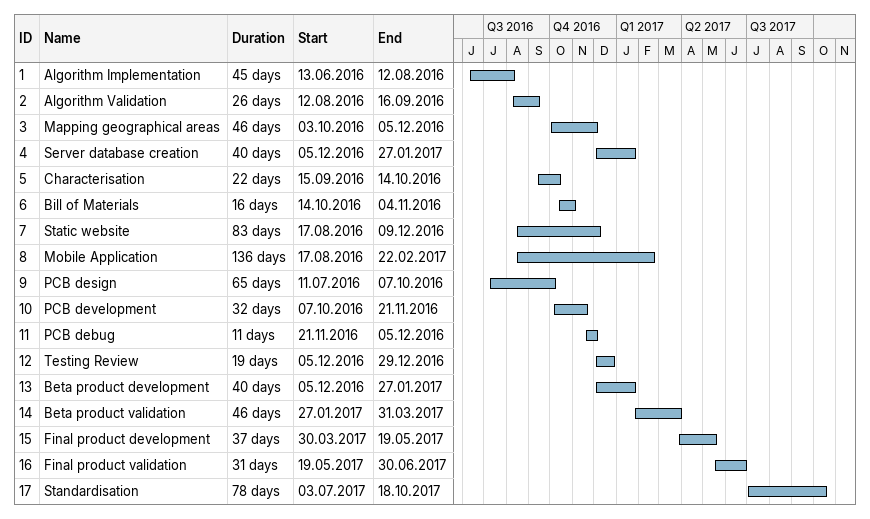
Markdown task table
| ID | Task | Duration | Start | Finish |
|---|---|---|---|---|
| 1 | Algorithm Implementation | 45d | 2016-06-13 | 2016-08-12 |
| 2 | Algorithm Validation | 26d | 2016-08-12 | 2016-09-16 |
| 3 | Mapping geographical areas | 46d | 2016-10-03 | 2016-12-05 |
| 4 | Server database creation | 40d | 2016-12-05 | 2017-01-27 |
| 5 | Characterisation | 22d | 2016-09-15 | 2016-10-14 |
| 6 | Bill of Materials | 16d | 2016-10-14 | 2016-11-04 |
| 7 | Static website | 83d | 2016-08-17 | 2016-12-09 |
| 8 | Mobile Application | 136d | 2016-08-17 | 2017-02-22 |
| 9 | PCB design | 65d | 2016-07-11 | 2016-10-07 |
| 10 | PCB development | 32d | 2016-10-07 | 2016-11-21 |
| 11 | PCB debug | 11d | 2016-11-21 | 2016-12-05 |
| 12 | Testing Review | 19d | 2016-12-05 | 2016-12-29 |
| 13 | Beta product development | 40d | 2016-12-05 | 2017-01-27 |
| 14 | Beta product validation | 46d | 2017-01-27 | 2017-03-31 |
| 15 | Final product development | 37d | 2017-03-30 | 2017-05-19 |
| 16 | Final product validation | 31d | 2017-05-19 | 2017-06-30 |
| 17 | Standardisation | 78d | 2017-07-03 | 2017-10-18 |
